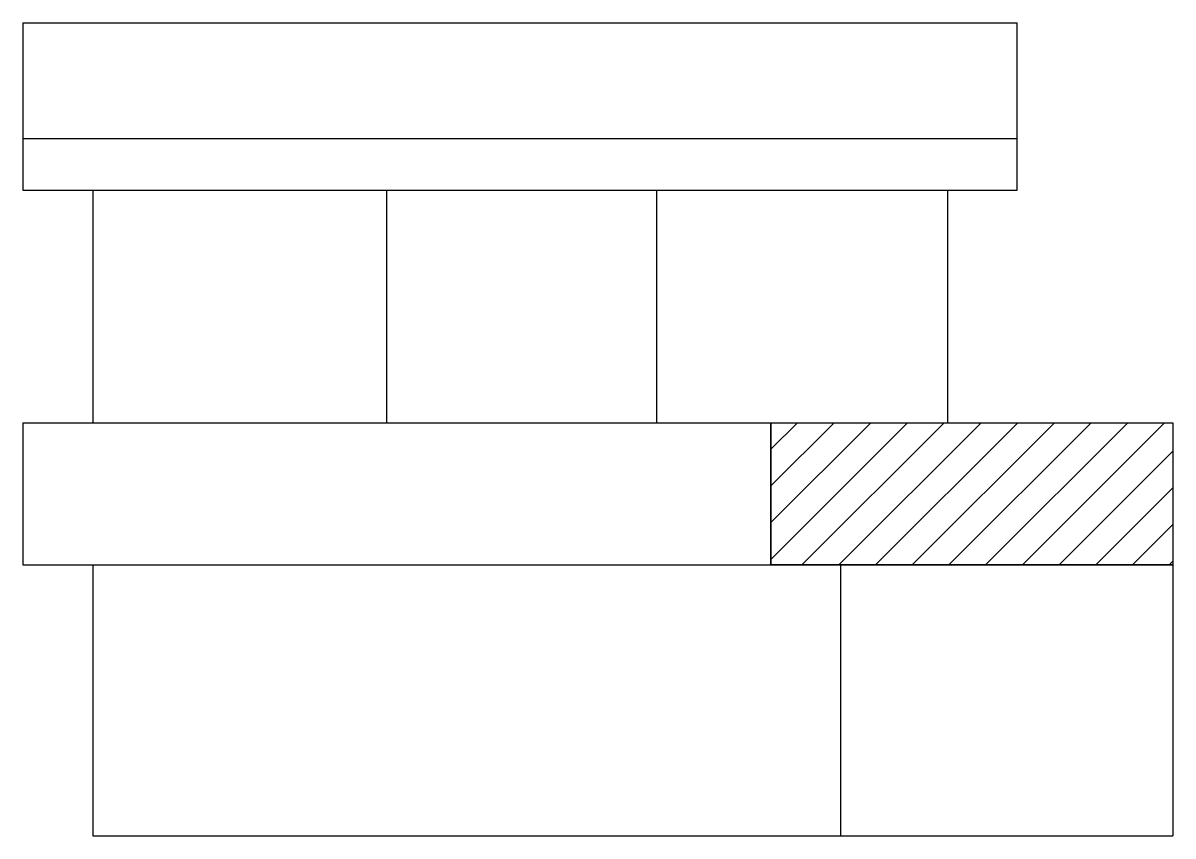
# Model space of a CAD drawing. Header units: inches. Extents: x 5 to 1112, y 101 to 884.
import ezdxf

# ---------------------------------------------------------------- set-up
doc = ezdxf.new("R2010")
doc.units = ezdxf.units.IN
doc.header["$MEASUREMENT"] = 0
for name, color, linetype in [('A-Demo', 2, 'Continuous'), ('A-Demolition-hatch', 50, 'Continuous'), ('A-View 4', 8, 'Continuous')]:
    doc.layers.add(name, color=color, linetype=linetype)

msp = doc.modelspace()

# ---------------------------------------------------------------- hatches: boundary and pattern name
at = {"layer": 'A-Demolition-hatch'}
h = msp.add_hatch(dxfattribs=at)
h.set_pattern_fill('ANSI31', color=256, scale=200)
h.set_pattern_definition([(45, (-525.806, 106.55), (-17.67767, 17.67767), [])])
h.paths.add_polyline_path([(1111.8, 498.7), (724.7, 498.7), (724.7, 361.7), (1111.8, 361.7)])

# ---------------------------------------------------------------- linework, layer by layer
at = {"layer": 'A-Demo'}
msp.add_lwpolyline([(724.7, 498.7), (1111.8, 498.7), (1111.8, 361.7), (724.7, 361.7)], close=True, dxfattribs=at)
at = {"layer": 'A-View 4'}
for points in [[(4.7, 883.7), (4.7, 722.8)], [(4.7, 883.7), (961.7, 883.7)], [(961.7, 722.8), (961.7, 883.7)], [(4.7, 772.5), (961.7, 772.5)], [(4.7, 722.8), (961.7, 722.8)], [(71.8, 722.8), (71.8, 498.7)], [(354.7, 722.8), (354.7, 498.7)], [(614.7, 722.8), (614.7, 498.7)], [(894.7, 722.8), (894.7, 498.7)], [(4.7, 498.7), (1111.8, 498.7)], [(4.7, 498.7), (4.7, 361.7)], [(724.7, 498.7), (724.7, 361.7)], [(1111.8, 498.7), (1111.8, 100.7)], [(4.7, 361.7), (1111.8, 361.7)], [(71.8, 361.7), (71.8, 100.7)], [(791.8, 361.7), (791.8, 100.7)], [(71.8, 100.7), (1111.8, 100.7)]]:
    msp.add_lwpolyline(points, dxfattribs=at)

doc.saveas('drawing.dxf')
